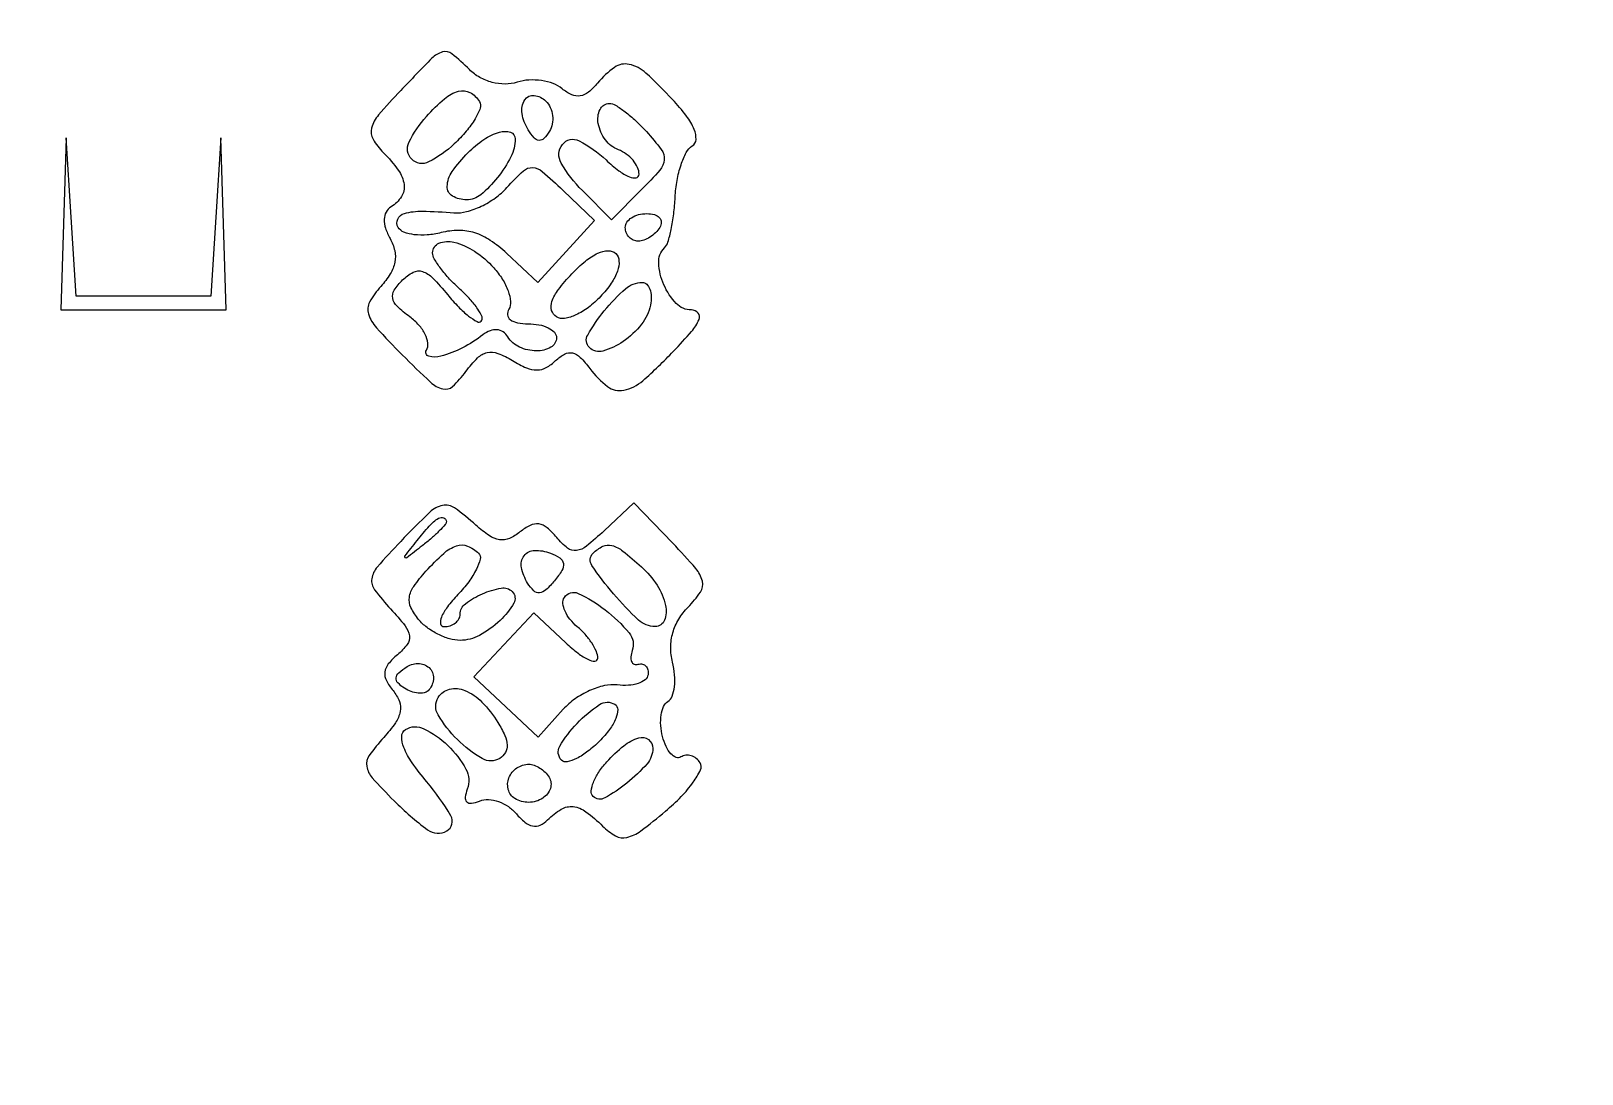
# Model space of a CAD drawing. Extents: x 23 to 255, y 40 to 184.
# Drawn here: x 65.21 to 74.74, y 162.47 to 168.88 of the extents above; entities that cross this region are included whole.
import ezdxf

# ---------------------------------------------------------------- set-up
doc = ezdxf.new("R2010")
doc.units = 0
doc.header["$MEASUREMENT"] = 0

msp = doc.modelspace()

# ---------------------------------------------------------------- linework, layer by layer
for points in [[(207.919475, 175.632891, 0.000007), (191.762556, 175.634099, 0.00002)], [(173.0434, 175.634494, 0.000013), (151.49745, 175.633531)], [(49.932728, 162.472053, 0.000008), (49.952466, 164.319505, 0.000321), (49.97291, 166.358783, 0.000194), (49.994663, 168.777), (50.048921, 175.0797), (50.06606, 167.4516, -0.000547), (50.070594, 163.518264, -0.002902), (50.058222, 161.365297, -0.000864)]]:
    msp.add_lwpolyline(points, format="xyb")
for points in [[(67.483973, 168.518761, 0.013175), (67.347718, 168.368021, 0.110193), (67.304815, 168.287416, 0.203144), (67.313803, 168.219315, 0.063423), (67.378223, 168.136092, -0.040793), (67.469081, 168.029061, -0.121127), (67.504645, 167.940339, -0.178234), (67.488641, 167.866196, -0.113446), (67.425153, 167.803453, 0.128482), (67.394481, 167.771289, 0.119434), (67.38239, 167.727322, 0.089785), (67.390622, 167.672285, 0.045691), (67.419172, 167.608163, -0.074218), (67.447116, 167.534382, -0.10206), (67.447855, 167.463663, -0.089697), (67.419836, 167.391822, -0.046227), (67.361762, 167.314338, 0.057326), (67.29321, 167.218525, 0.205276), (67.285741, 167.145247, 0.109498), (67.334328, 167.060675, 0.011451), (67.493226, 166.894328, 0.008348), (67.668305, 166.724999, 0.124727), (67.742214, 166.684254, 0.258267), (67.802984, 166.69976, 0.04443), (67.884931, 166.791943, -0.036947), (67.956474, 166.874886, -0.140245), (68.015732, 166.907762, -0.15038), (68.080929, 166.903147, -0.044615), (68.171591, 166.858413, 0.035506), (68.256869, 166.814389, 0.101742), (68.321859, 166.801027, 0.125779), (68.378534, 166.815513, 0.069515), (68.436239, 166.858413, -0.070245), (68.491165, 166.899124, -0.182843), (68.539132, 166.905683, -0.141351), (68.58782, 166.878663, -0.036769), (68.646772, 166.81005, 0.069965), (68.755475, 166.699285, 0.217878), (68.854916, 166.676417, 0.130992), (68.972547, 166.735213, 0.020703), (69.1605, 166.9158, 0.013122), (69.271472, 167.037888, 0.075529), (69.317785, 167.11164, 0.289362), (69.311703, 167.150985, 0.216824), (69.270795, 167.1696, -0.205229), (69.17752, 167.209569, -0.088065), (69.101143, 167.324771, -0.088844), (69.069518, 167.458305, -0.213332), (69.105031, 167.551231, 0.123766), (69.12641, 167.586969, 0.020977), (69.146298, 167.664566, 0.021803), (69.162189, 167.759797, 0.017876), (69.171051, 167.86259, -0.031494), (69.182766, 167.965627, -0.036098), (69.207118, 168.061657, -0.038948), (69.23943, 168.138431, -0.13608), (69.275588, 168.1775, 0.248317), (69.299002, 168.217422, 0.111471), (69.287889, 168.27906, 0.062579), (69.23993, 168.361783, 0.024324), (69.154643, 168.463239, 0.020638), (68.990978, 168.625749, 0.131791), (68.888089, 168.67912, 0.211703), (68.798176, 168.660819, 0.065099), (68.694334, 168.564457, -0.048257), (68.637837, 168.508384, -0.131873), (68.586945, 168.485476, -0.147914), (68.535187, 168.492399, -0.066611), (68.476535, 168.529146, 0.084775), (68.421742, 168.56078, 0.052251), (68.34943, 168.579246, 0.050596), (68.271715, 168.582707, 0.062767), (68.200574, 168.569618, -0.076985), (68.125678, 168.558018, -0.064588), (68.045904, 168.568366, -0.063401), (67.969999, 168.599091, -0.068642), (67.906457, 168.647228, 0.025917), (67.799146, 168.743956, 0.249211), (67.740787, 168.755379, 0.124199), (67.676161, 168.716436, 0.005005)], [(67.9685, 168.450897, -0.229276), (67.972649, 168.410681, -0.047577), (67.941318, 168.34465, -0.041086), (67.886542, 168.267962, -0.028568), (67.813218, 168.190735, -0.070161), (67.655731, 168.079701, -0.323976), (67.551831, 168.095681, -0.322453), (67.534232, 168.199621, -0.069973), (67.642524, 168.359331, -0.030478), (67.753329, 168.467703, -0.110323), (67.839664, 168.514153, -0.194237), (67.90951, 168.506449, -0.131671)], [(68.398074, 168.267739, -0.051636), (68.364197, 168.223796, -0.224971), (68.334355, 168.21228, -0.198204), (68.303854, 168.227606, -0.040088), (68.267207, 168.277479, -0.098573), (68.230068, 168.377034, -0.180453), (68.246759, 168.460876, -0.293102), (68.304147, 168.488385, -0.167068), (68.375897, 168.453343, -0.090402), (68.403515, 168.413412, -0.076613), (68.417309, 168.363924, -0.07681), (68.415546, 168.312702, -0.09172)], [(68.994002, 168.266414, -0.022827), (69.085826, 168.155139, -0.183469), (69.103931, 168.092501, -0.160796), (69.077157, 168.029244, -0.016536), (68.964814, 167.909214), (68.7798, 167.7242), (68.600333, 167.903667, -0.064274), (68.470496, 168.071991, -0.306294), (68.478076, 168.187052, -0.361406), (68.579954, 168.20951, -0.069502), (68.746425, 168.091815, 0.025317), (68.824295, 168.02575, 0.060538), (68.889494, 167.987373, 0.144017), (68.930853, 167.982175, 0.367792), (68.949, 168.003508, 0.109154), (68.939581, 168.046138, 0.066343), (68.911723, 168.089852, 0.06162), (68.870619, 168.127978, 0.064676), (68.8221, 168.154206, -0.143461), (68.742343, 168.215013, -0.110952), (68.698226, 168.315571, -0.159278), (68.708944, 168.401937, -0.290649), (68.766688, 168.4386, -0.137301), (68.803842, 168.428201, -0.025626), (68.86295, 168.38802, -0.025726), (68.929101, 168.332335, -0.021023)], [(68.1876, 168.221538, -0.118176), (68.161161, 168.111237, -0.050677), (68.078666, 167.983039, -0.050514), (67.976183, 167.878192, -0.17574), (67.888523, 167.8464, -0.133822), (67.802523, 167.869837, -0.274003), (67.769956, 167.928918, -0.146318), (67.800714, 168.021221, -0.043318), (67.897543, 168.136457, -0.046922), (67.995377, 168.21747, -0.078291), (68.09183, 168.263066, -0.153892), (68.15875, 168.261723, -0.321801)], [(68.500611, 167.528676), (68.326415, 167.337851), (68.134791, 167.517873, 0.041142), (68.034521, 167.597631, 0.071124), (67.938658, 167.643667, 0.077941), (67.840115, 167.658574, 0.060189), (67.732168, 167.644936, -0.040987), (67.647553, 167.630936, -0.050727), (67.567735, 167.632478, -0.059274), (67.503811, 167.64806, -0.166441), (67.468692, 167.676889, -0.25154), (67.465547, 167.728622, -0.223824), (67.50718, 167.763566, -0.069486), (67.616318, 167.77663, -0.014114), (67.81143, 167.767288, 0.083861), (67.889016, 167.774388, 0.046194), (67.978739, 167.807233, 0.044373), (68.06608, 167.858633, 0.053708), (68.137031, 167.921863, -0.02093), (68.238027, 168.024484, -0.20312), (68.294104, 168.045, -0.166956), (68.353795, 168.021096, -0.013208), (68.481855, 167.90459), (68.674806, 167.7195)], [(69.0759, 167.6772, -0.06081), (69.049995, 167.644839, -0.051032), (69.015589, 167.617451, -0.053229), (68.978319, 167.598801, -0.089642), (68.944007, 167.5926, -0.105429), (68.913633, 167.599077, -0.099231), (68.887785, 167.617451, -0.096318), (68.870459, 167.644905, -0.092995), (68.8644, 167.6772, -0.153634), (68.874554, 167.709465, -0.097988), (68.903144, 167.736949, -0.080552), (68.945862, 167.755494, -0.062283), (68.996293, 167.7618, -0.066118), (69.042961, 167.755602, -0.138808), (69.074083, 167.736949, -0.191142), (69.085032, 167.709318, -0.139169)], [(68.055876, 167.428731, -0.043153), (68.108517, 167.359386, -0.05325), (68.144285, 167.286581, -0.062631), (68.159265, 167.221179, -0.164879), (68.148595, 167.174931, 0.17037), (68.14085, 167.139647, 0.202879), (68.157709, 167.110321, 0.116889), (68.201317, 167.091055, 0.045852), (68.267207, 167.085, -0.0466), (68.333878, 167.078773, -0.066561), (68.390231, 167.060149, -0.086673), (68.428251, 167.032716, -0.195654), (68.4414, 167.0004, -0.270435), (68.406538, 166.940659, -0.132793), (68.318261, 166.918091, -0.104628), (68.213802, 166.941698, -0.147677), (68.142761, 167.004508, 0.105934), (68.113439, 167.035073, 0.128058), (68.076074, 167.048304, 0.113835), (68.033553, 167.042265, 0.072139), (67.989718, 167.017641, -0.044491), (67.863018, 166.93698, -0.05275), (67.730913, 166.885347, -0.134883), (67.656293, 166.885419, -0.500211), (67.641778, 166.922398, 0.171431), (67.65108, 166.965198, 0.083681), (67.63476, 167.019388, 0.067543), (67.596219, 167.076409, 0.051421), (67.540422, 167.127234, -0.030181), (67.461754, 167.193009, -0.156094), (67.434695, 167.242027, -0.195978), (67.444251, 167.291089, -0.051891), (67.495655, 167.354255, -0.077407), (67.560791, 167.401697, -0.200623), (67.617567, 167.406192, -0.12114), (67.68022, 167.367078, -0.021647), (67.77272, 167.263365, 0.020688), (67.839028, 167.188733, 0.034456), (67.901427, 167.132423, 0.039176), (67.952962, 167.098145, 0.335288), (67.978734, 167.101734, 0.305987), (67.983681, 167.127248, 0.045982), (67.957626, 167.175599, 0.038559), (67.911825, 167.23422, 0.023732), (67.849719, 167.296031, -0.021321), (67.784743, 167.360077, -0.025977), (67.729855, 167.425505, -0.025972), (67.6903, 167.484056, -0.136389), (67.68, 167.521112, -0.305718), (67.719397, 167.579523, -0.157538), (67.811331, 167.586108, -0.087007), (67.938075, 167.530331, -0.061849)], [(68.711546, 167.252256, -0.041925), (68.638314, 167.185794, -0.054941), (68.561032, 167.139111, -0.066595), (68.491316, 167.117497, -0.182283), (68.441517, 167.127228, -0.191111), (68.411562, 167.167498, -0.152102), (68.413745, 167.222061, -0.07901), (68.453633, 167.295147, -0.024232), (68.535437, 167.391145, -0.031095), (68.620072, 167.470695, -0.06475), (68.696501, 167.518926, -0.098846), (68.759568, 167.534131, -0.209204), (68.805466, 167.516174, -0.18577), (68.825656, 167.470725, -0.098463), (68.816583, 167.408851, -0.06768), (68.778061, 167.334322, -0.034469)], [(69.018653, 167.199818, -0.12037), (68.963851, 167.081547, -0.072801), (68.850513, 166.97555, -0.083293), (68.727313, 166.91749, -0.271273), (68.643376, 166.939424, -0.338338), (68.6332, 167.015543, -0.040871), (68.735198, 167.164221, -0.041514), (68.86596, 167.300165, -0.182446), (68.968315, 167.3388, -0.193186), (68.995714, 167.327804, -0.1155), (69.01515, 167.297974, -0.083076), (69.023411, 167.253017, -0.052618)], [(67.484059, 165.747641, 0.011307), (67.339547, 165.589808, 0.143817), (67.30616, 165.517596, 0.201292), (67.323475, 165.449749, 0.025725), (67.422347, 165.332025, -0.020007), (67.510971, 165.228921, -0.131609), (67.537766, 165.166983, -0.201422), (67.524113, 165.113727, -0.057463), (67.463873, 165.05076, 0.048252), (67.407907, 164.994372, 0.141732), (67.386635, 164.944563, 0.149273), (67.395761, 164.892745, 0.055568), (67.436833, 164.830288, -0.080527), (67.475724, 164.764218, -0.14285), (67.481204, 164.701769, -0.104138), (67.451615, 164.632515, -0.031074), (67.379559, 164.542203, 0.029161), (67.290773, 164.431792, 0.197876), (67.27525, 164.364968, 0.143472), (67.308989, 164.294665, 0.013237), (67.44335, 164.152996, 0.036476), (67.649212, 163.975163, 0.298679), (67.767202, 163.968185, 0.417116), (67.791893, 164.061362, 0.042072), (67.645149, 164.268919, -0.0217), (67.554423, 164.386762, -0.056598), (67.503254, 164.480504, -0.099035), (67.490148, 164.548971, -0.257723), (67.513947, 164.591245, -0.259205), (67.626575, 164.596467, -0.076573), (67.77288, 164.493389, -0.074273), (67.884882, 164.347851, -0.222057), (67.893524, 164.225669, 0.054258), (67.880269, 164.175437, 0.240958), (67.889673, 164.147371, 0.236849), (67.918127, 164.138274, 0.052732), (67.968955, 164.151852, -0.10612), (68.023248, 164.160333, -0.069902), (68.085473, 164.147974, -0.065641), (68.145849, 164.117553, -0.070176), (68.194749, 164.073086, 0.048744), (68.246991, 164.021336, 0.123576), (68.295047, 163.998868, 0.154256), (68.341108, 164.004173, 0.091413), (68.387055, 164.035815, -0.061594), (68.471244, 164.101474, -0.164646), (68.544654, 164.117349, -0.13356), (68.622759, 164.086249, -0.035241), (68.72521, 163.997305, 0.071009), (68.804692, 163.937678, 0.186108), (68.874204, 163.92832, 0.102423), (68.959149, 163.968135, 0.014267), (69.112179, 164.089616, 0.025198), (69.208372, 164.17921, 0.037829), (69.281789, 164.267281, 0.042839), (69.32641, 164.342804, 0.255767), (69.324081, 164.386891, 0.087073), (69.300367, 164.413536, 0.094304), (69.269609, 164.429617, 0.100176), (69.236659, 164.432724, 0.112446), (69.206572, 164.422432, -0.234723), (69.176769, 164.419668, -0.117636), (69.144827, 164.441653, -0.076299), (69.115328, 164.486534, -0.043377), (69.09346, 164.547867, -0.046662), (69.082334, 164.615724, -0.055311), (69.085012, 164.680607, -0.064357), (69.100147, 164.733182, -0.153282), (69.126453, 164.7636, 0.168147), (69.15255, 164.795606, 0.058711), (69.166497, 164.854229, 0.050237), (69.167663, 164.927515, 0.040377), (69.154692, 165.005323, -0.063483), (69.143749, 165.09676, -0.066861), (69.156485, 165.186349, -0.066435), (69.192534, 165.269882, -0.061405), (69.250021, 165.343536, 0.048024), (69.325711, 165.435351, 0.210253), (69.337943, 165.502963, 0.12069), (69.297934, 165.580627, 0.012015), (69.155774, 165.736333), (68.917468, 165.985071), (68.734432, 165.813117, -0.018157), (68.625779, 165.718229, -0.136135), (68.563707, 165.691179, -0.20708), (68.509935, 165.705947, -0.050455), (68.442873, 165.771925, 0.045062), (68.383755, 165.831353, 0.138602), (68.3325, 165.854395, 0.152616), (68.279886, 165.846128, 0.058562), (68.217088, 165.805367, -0.071977), (68.15208, 165.765598, -0.140087), (68.092238, 165.75796, -0.110804), (68.027863, 165.783087, -0.035698), (67.946702, 165.846624, 0.026722), (67.81567, 165.953048, 0.213005), (67.74125, 165.968829, 0.140194), (67.662723, 165.927009, 0.009723)], [(67.7646, 165.868659, -0.184603), (67.757735, 165.850698, -0.013803), (67.72111, 165.811993, -0.017649), (67.673266, 165.767413, -0.012436), (67.61655, 165.720609, -0.001576), (67.520994, 165.646154, -0.377591), (67.5108, 165.6468, -0.377591), (67.510154, 165.656994, -0.001576), (67.584609, 165.75255, -0.017685), (67.659977, 165.841952, -0.065617), (67.716049, 165.889561, -0.241985), (67.748239, 165.892728, -0.307699)], [(67.962774, 165.674226, -0.264844), (67.972428, 165.639013, -0.053923), (67.948891, 165.576088, -0.043826), (67.901843, 165.499913, -0.028336), (67.835227, 165.420426, 0.025405), (67.771124, 165.344842, 0.060814), (67.733951, 165.281559, 0.144842), (67.729033, 165.241427, 0.366463), (67.749853, 165.2238, 0.074448), (67.787812, 165.229483, 0.088458), (67.820017, 165.245992, 0.100653), (67.841545, 165.270538, 0.130579), (67.8492, 165.299349, -0.234681), (67.881449, 165.364273, -0.05924), (67.986203, 165.425709, -0.059451), (68.101878, 165.460645, -0.244702), (68.169464, 165.439336, -0.340043), (68.178909, 165.367005, -0.07316), (68.09491, 165.261366, -0.063141), (67.968293, 165.169656, -0.125842), (67.8492, 165.1392, -0.072196), (67.784547, 165.148584, -0.044597), (67.71301, 165.176943, -0.043815), (67.645833, 165.218513, -0.059162), (67.594083, 165.267687, -0.060619), (67.546763, 165.341248, -0.15153), (67.537334, 165.40373, -0.117307), (67.564526, 165.470922, -0.029377), (67.639136, 165.563787, -0.023539), (67.748608, 165.673866, -0.103426), (67.827009, 165.720328, -0.176971), (67.894406, 165.718881, -0.103776)], [(68.429877, 165.506016, -0.033226), (68.376203, 165.449448, -0.164749), (68.336693, 165.431868, -0.218752), (68.301453, 165.444279, -0.062048), (68.2641, 165.490706, -0.089199), (68.226288, 165.586585, -0.214594), (68.242945, 165.659346, -0.228206), (68.306984, 165.692218, -0.098294), (68.403969, 165.675525, -0.05401), (68.462461, 165.645495, -0.21233), (68.483826, 165.61217, -0.176725), (68.475267, 165.569547, -0.036195)], [(68.963489, 165.591388, -0.065529), (69.059708, 165.478158, -0.086871), (69.112294, 165.353845, -0.15234), (69.105388, 165.26253, -0.30741), (69.048347, 165.2238, -0.189599), (68.945321, 165.264324, -0.029449), (68.791118, 165.425783, -0.027112), (68.659111, 165.599671, -0.359517), (68.666226, 165.674226, -0.082888), (68.726605, 165.717331, -0.183617), (68.782081, 165.722417, -0.100275), (68.849688, 165.687934, -0.016008)], [(68.90747, 165.076765, 0.056469), (68.898544, 165.038052, 0.13004), (68.902824, 165.00871, 0.205034), (68.918978, 164.993268, 0.158098), (68.943585, 164.992165, -0.115896), (68.970419, 164.993186, -0.157577), (68.991481, 164.981534, -0.140614), (69.003294, 164.958478, -0.085961), (69.00399, 164.9277, -0.19436), (68.985905, 164.897033, -0.083936), (68.943231, 164.874459, -0.065055), (68.883393, 164.863004, -0.046085), (68.814971, 164.865254, 0.088058), (68.736124, 164.861255, 0.049272), (68.644842, 164.830517, 0.047134), (68.555859, 164.779868, 0.05595), (68.483421, 164.715891), (68.3282, 164.544374), (68.130526, 164.73008), (67.932851, 164.915785), (68.117718, 165.112567), (68.302585, 165.309349), (68.498893, 165.124927, 0.022754), (68.574339, 165.060251, 0.052721), (68.637535, 165.02082, 0.119592), (68.6781, 165.011985, 0.407316), (68.6952, 165.029494, 0.104536), (68.686432, 165.070975, 0.040114), (68.658197, 165.123052, 0.037523), (68.617433, 165.176451, 0.03778), (68.569231, 165.223027, -0.050864), (68.524481, 165.268587, -0.064615), (68.493908, 165.318934, -0.078503), (68.481337, 165.366186, -0.165716), (68.489702, 165.402711, -0.379682), (68.574835, 165.428253, -0.057137), (68.7402, 165.32723, -0.052327), (68.887805, 165.184925, -0.265632)], [(67.652141, 164.829341, -0.153631), (67.627419, 164.816454, -0.07132), (67.59086, 164.815239, -0.060597), (67.548739, 164.82511, -0.050625), (67.507396, 164.845204, -0.060422), (67.466097, 164.878211, -0.226851), (67.455644, 164.908762, -0.186249), (67.472331, 164.940447, -0.040481), (67.522918, 164.977864, -0.157206), (67.599766, 164.997002, -0.199326), (67.664683, 164.964736, -0.211223), (67.685339, 164.897889, -0.168767)], [(68.081937, 164.633888, -0.033056), (68.124015, 164.555409, -0.094546), (68.138522, 164.495491, -0.143957), (68.127422, 164.449524, -0.124215), (68.092734, 164.413755, -0.277938), (67.984447, 164.412523, -0.062675), (67.832228, 164.529687, -0.062766), (67.71395, 164.680756, -0.280113), (67.714743, 164.788572, -0.197931), (67.784893, 164.839335, -0.159917), (67.878336, 164.831698, -0.101109), (67.983599, 164.759648, -0.052746)], [(68.706083, 164.520283, -0.031499), (68.634659, 164.457333, -0.048692), (68.565113, 164.413524, -0.062441), (68.507083, 164.39299, -0.255551), (68.472469, 164.403131, -0.342353), (68.461732, 164.488095, -0.056971), (68.567945, 164.628449, -0.054895), (68.705916, 164.74454, -0.293894), (68.79964, 164.746238, -0.263189), (68.8177, 164.713377, -0.09538), (68.806613, 164.659344, -0.062881), (68.768067, 164.591732, -0.035426)], [(69.0336, 164.475512, -0.182116), (68.997906, 164.380764, -0.043139), (68.873848, 164.261904, -0.042807), (68.737915, 164.170452, -0.334737), (68.667, 164.1804, -0.225319), (68.655287, 164.213285, -0.068695), (68.66809, 164.266, -0.053641), (68.700892, 164.32861, -0.036463), (68.750427, 164.392085, -0.03833), (68.855509, 164.491682, -0.099192), (68.947498, 164.54007, -0.236869), (69.006675, 164.529384, -0.235985)], [(68.395487, 164.299046, -0.221146), (68.403755, 164.229476, -0.174599), (68.356573, 164.169021, -0.137965), (68.271092, 164.143682, -0.142848), (68.18622, 164.167153, -0.189436), (68.144992, 164.222205, -0.165456), (68.1493, 164.294404, -0.147302), (68.198317, 164.355016, -0.150691), (68.2722, 164.3778, -0.08914), (68.304336, 164.372025, -0.053258), (68.339194, 164.354666, -0.051122), (68.371335, 164.32917, -0.061191)]]:
    msp.add_lwpolyline(points, format="xyb", close=True)
msp.add_lwpolyline([(65.411797, 167.69835), (65.3958, 167.1696), (65.9034, 167.1696), (66.411, 167.1696), (66.395003, 167.69835), (66.379007, 168.2271), (66.348482, 167.74065), (66.317956, 167.2542), (65.9034, 167.2542), (65.488844, 167.2542), (65.458318, 167.74065), (65.427793, 168.2271)], close=True)

doc.saveas('drawing.dxf')
